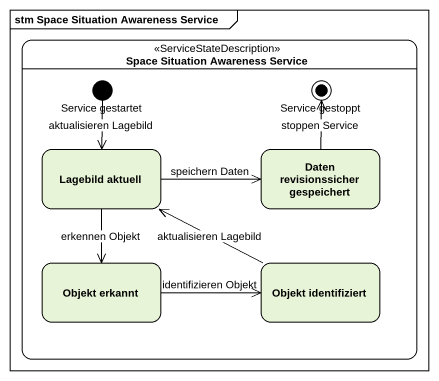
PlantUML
@startuml
mainframe stm Space Situation Awareness Service
hide empty description
state "Space Situation Awareness Service" as Space_Situation_Awareness <<ServiceStateDescription>> {
  state "Service gestartet" as Service_gestartet <<start>>
  state "Service gestoppt" as Service_gestoppt <<end>>
  state "Lagebild aktuell" as Lagebild_aktuell
  state "Daten revisionssicher gespeichert" as Daten_revisionssicher
  state "Objekt erkannt" as Objekt_erkannt
  state "Objekt identifiziert" as Objekt_identifiziert
}
Service_gestartet --> Lagebild_aktuell : aktualisieren Lagebild
Lagebild_aktuell -right-> Daten_revisionssicher : speichern Daten
Lagebild_aktuell --> Objekt_erkannt : erkennen Objekt
Daten_revisionssicher -up-> Service_gestoppt : stoppen Service
Objekt_erkannt -right-> Objekt_identifiziert : identifizieren Objekt
Objekt_identifiziert -left-> Lagebild_aktuell : aktualisieren Lagebild
@enduml
